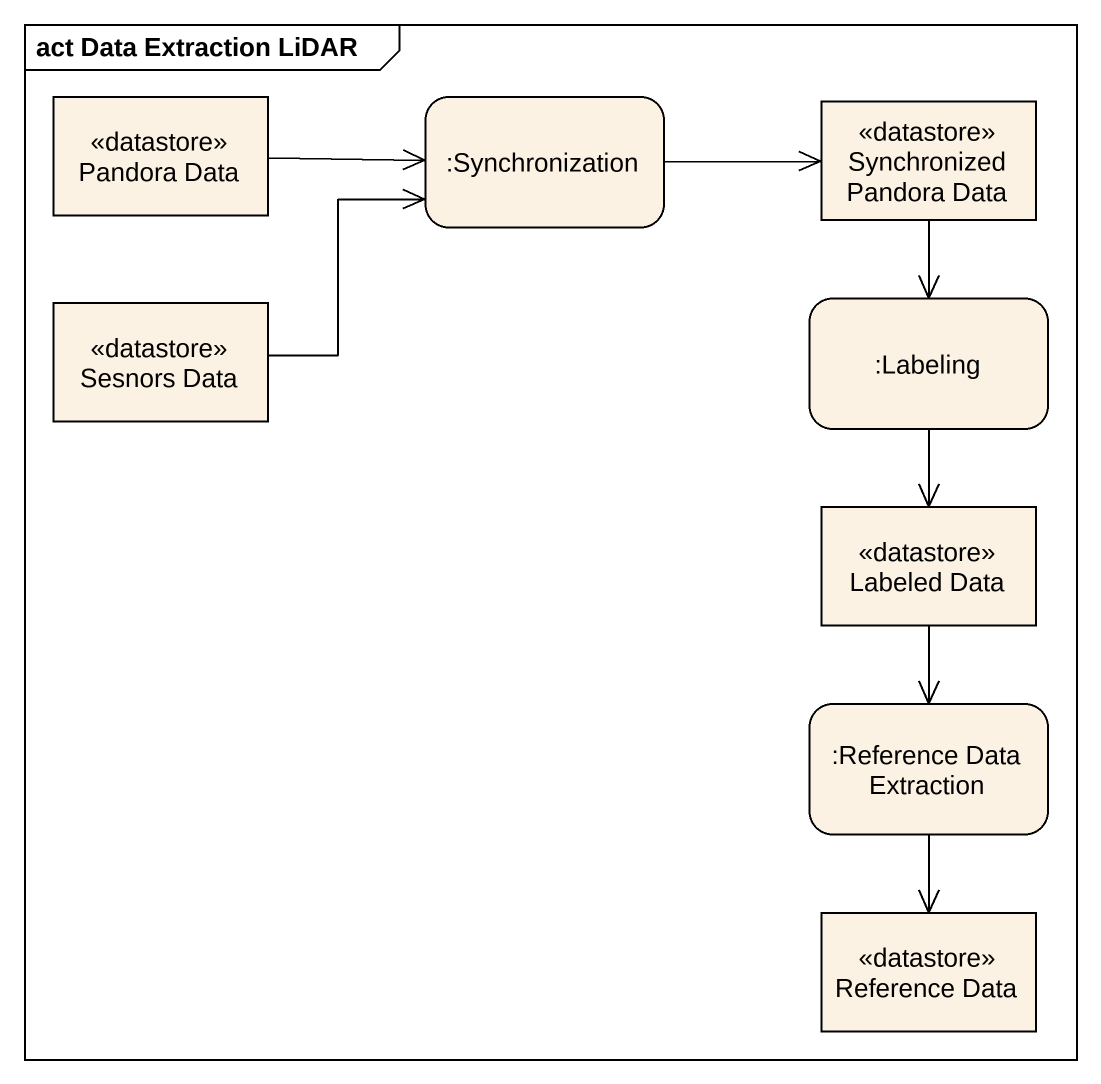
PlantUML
@startuml
mainframe act Data Extraction LiDAR
hide empty description
state "Pandora Data" as Pandora_Data <<datastore>>
state ":Synchronization" as Synchronization
state "Synchronized Pandora Data" as Synchronized_Pandora_Data <<datastore>>
state "Sesnors Data" as Sesnors_Data <<datastore>>
state ":Labeling" as Labeling
state "Labeled Data" as Labeled_Data <<datastore>>
state ":Reference Data Extraction" as Reference_Data_Extraction
state "Reference Data" as Reference_Data <<datastore>>
Pandora_Data -right-> Synchronization
Synchronization -right-> Synchronized_Pandora_Data
Synchronized_Pandora_Data --> Labeling
Sesnors_Data -right-> Synchronization
Labeling --> Labeled_Data
Labeled_Data --> Reference_Data_Extraction
Reference_Data_Extraction --> Reference_Data
@enduml
